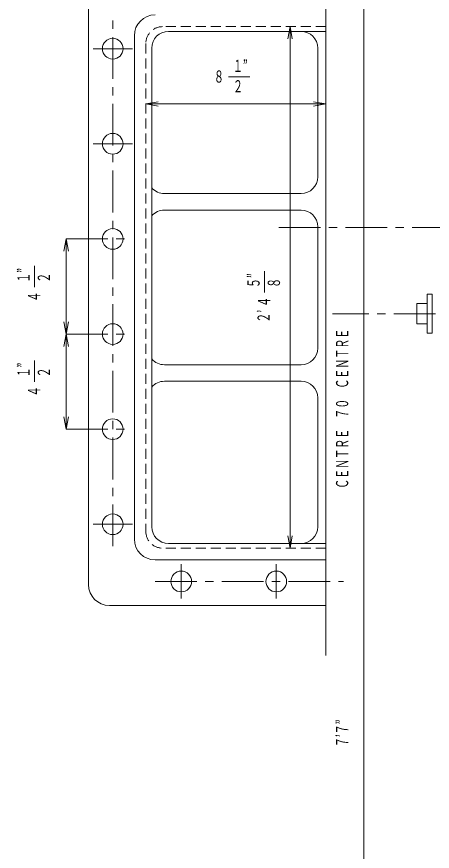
# Model space of a CAD drawing. Units: millimetres, scale not verified. Extents: x -5945 to 5945, y -4205 to 4205.
# Drawn here: x -3638 to -3140, y 650 to 1650 of the extents above; entities that cross this region are included whole.
import ezdxf
from ezdxf.enums import TextEntityAlignment as Align

# ---------------------------------------------------------------- set-up
doc = ezdxf.new("R2010")
doc.units = ezdxf.units.MM
doc.header["$LTSCALE"] = 10
doc.linetypes.add('CHAIN1', pattern=[8, 5, -1, 1, -1])
doc.linetypes.add('DASHED1', pattern=[1.8, 1.2, -0.6])
for name, color, linetype, lineweight in [('0-0_0', 3, 'Continuous', 18), ('0-1_芯', 4, 'CHAIN1', 18), ('0-2_寸法', 2, 'Continuous', 18)]:
    doc.layers.add(name, color=color, linetype=linetype, lineweight=lineweight)
doc.styles.add('ＭＳ ゴシック', font='')
doc.styles.get('ＭＳ ゴシック').set_extended_font_data('MS Gothic')

msp = doc.modelspace()

# ---------------------------------------------------------------- linework, layer by layer
at = {"layer": '0-0_0'}
for p, q in [((-3267.05, 1766.45), (-3267.05, 884.27)), ((-3551.74, 1706.55), (-3551.74, 969.17)), ((-3267.05, 1632.22), (-3455.99, 1632.22)), ((-3496.81, 1626.96), (-3496.81, 1023.75)), ((-3475.99, 1612.22), (-3475.99, 1038.5)), ((-3276.96, 1612.22), (-3276.96, 1457.85)), ((-3296.96, 1437.85), (-3460.8, 1437.85)), ((-3296.96, 1418.03), (-3460.8, 1418.03)), ((-3276.96, 1398.03), (-3276.96, 1252.69)), ((-3145.8, 1317.08), (-3145.8, 1270.54)), ((-3145.8, 1317.08), (-3139.57, 1317.08)), ((-3139.57, 1317.08), (-3139.57, 1270.54)), ((-3158.31, 1306.01), (-3158.31, 1281.61)), ((-3158.31, 1306.01), (-3145.8, 1306.01)), ((-3158.31, 1281.61), (-3145.8, 1281.61)), ((-3145.8, 1270.54), (-3139.57, 1270.54)), ((-3296.96, 1232.69), (-3460.8, 1232.69)), ((-3296.96, 1212.87), (-3460.8, 1212.87)), ((-3276.96, 1038.5), (-3276.96, 1192.87)), ((-3267.05, 1018.5), (-3455.99, 1018.5)), ((-3267.05, 998.75), (-3471.81, 998.75)), ((-3267.05, 944.17), (-3526.74, 944.17))]:
    msp.add_line(p, q, dxfattribs=at)
at = {"layer": '0-0_0', "color": 1, "linetype": 'DASHED1'}
for p, q in [((-3267.05, 1637.86), (-3463.05, 1637.86)), ((-3483.05, 1617.86), (-3483.05, 1032.86)), ((-3267.05, 1012.86), (-3463.05, 1012.86))]:
    msp.add_line(p, q, dxfattribs=at)
at = {"layer": '0-0_0'}
for centre in [(-3522.76, 1611.46), (-3522.76, 1497.46), (-3522.76, 1383.46), (-3522.76, 1269.46), (-3522.76, 1155.46), (-3522.76, 1041.46), (-3440.61, 972.93), (-3326.61, 972.93)]:
    msp.add_circle(centre, 12.41, dxfattribs=at)
for centre, radius, start, end in [((-3471.81, 1626.96), 25, 90, 180), ((-3455.99, 1612.22), 20, 90, 180), ((-3296.96, 1612.22), 20, 0, 90), ((-3296.96, 1457.85), 20, 270, 0), ((-3460.8, 1457.85), 20, 220.59961, 270), ((-3460.8, 1398.03), 20, 90, 139.40039), ((-3296.96, 1398.03), 20, 0, 90), ((-3296.96, 1252.69), 20, 270, 0), ((-3460.8, 1252.69), 20, 220.59961, 270), ((-3460.8, 1192.87), 20, 90, 139.40039), ((-3296.96, 1192.87), 20, 0, 90), ((-3455.99, 1038.5), 20, 180, 270), ((-3296.96, 1038.5), 20, 270, 0), ((-3471.81, 1023.75), 25, 180, 270), ((-3526.74, 969.17), 25, 180, 270)]:
    msp.add_arc(centre, radius, start, end, dxfattribs=at)
at = {"layer": '0-0_0', "color": 1, "linetype": 'DASHED1'}
for centre, start, end in [((-3463.05, 1617.86), 90, 180), ((-3463.05, 1032.86), 180, 270)]:
    msp.add_arc(centre, 20, start, end, dxfattribs=at)
at = {"layer": '0-1_芯'}
for p, q in [((-3522.76, 1015.31), (-3522.76, 1649.17)), ((-3546.32, 1611.46), (-3499.19, 1611.46)), ((-3546.32, 1497.46), (-3499.19, 1497.46)), ((-3323.77, 1397.06), (3217.37, 1397.06)), ((-3578.55, 1383.46), (-3499.19, 1383.46)), ((-2735.56, 1293.81), (-3259.23, 1293.81)), ((-3578.55, 1269.46), (-3499.19, 1269.46)), ((-3578.55, 1155.46), (-3499.19, 1155.46)), ((-3546.32, 1041.46), (-3499.19, 1041.46)), ((-3440.61, 993.48), (-3440.61, 952.38)), ((-3326.61, 993.48), (-3326.61, 952.38)), ((-3472, 972.93), (-3245.88, 972.93))]:
    msp.add_line(p, q, dxfattribs=at)
at = {"layer": '0-2_寸法'}
for p, q in [((-3310.12, 1637.86), (-3312.73, 1623.09)), ((-3310.12, 1637.86), (-3307.52, 1623.09)), ((-3310.12, 1012.86), (-3310.12, 1637.86)), ((-3384.04, 1577.56), (-3358.39, 1577.56)), ((-3483.05, 1545.2), (-3468.27, 1542.59)), ((-3267.05, 1545.2), (-3281.82, 1547.8)), ((-3267.05, 1545.2), (-3281.82, 1542.59)), ((-3578.55, 1383.46), (-3581.16, 1368.69)), ((-3578.55, 1269.46), (-3578.55, 1383.46)), ((-3578.55, 1383.46), (-3575.95, 1368.69)), ((-3616.43, 1325.53), (-3616.43, 1351.18)), ((-3340.71, 1319.3), (-3340.71, 1344.95)), ((-3578.55, 1269.46), (-3581.16, 1284.24)), ((-3578.55, 1269.46), (-3575.95, 1284.24)), ((-3578.55, 1269.46), (-3581.16, 1254.69)), ((-3578.55, 1155.46), (-3578.55, 1269.46)), ((-3578.55, 1269.46), (-3575.95, 1254.69)), ((-3616.43, 1212.07), (-3616.43, 1237.71)), ((-3578.55, 1155.46), (-3581.16, 1170.24)), ((-3578.55, 1155.46), (-3575.95, 1170.24)), ((-3310.12, 1012.86), (-3312.73, 1027.63)), ((-3310.12, 1012.86), (-3307.52, 1027.63))]:
    msp.add_line(p, q, dxfattribs=at)
for points in [[(-3221.87, -43.94), (-3221.87, 2267.06), (-3224.48, 2252.28)], [(-3267.05, 1545.2), (-3483.05, 1545.2), (-3468.27, 1547.8)]]:
    msp.add_lwpolyline(points, dxfattribs=at)

# ---------------------------------------------------------------- texts
at = {"layer": '0-2_寸法', "style": 'ＭＳ ゴシック', "width": 0.6}
for s, p in [('１”', (-3378.72, 1579.05)), ('８', (-3401.39, 1566.38)), ('２', (-3378.56, 1554.66))]:
    msp.add_text(s, height=14.66, dxfattribs=at).set_placement(p, align=Align.BOTTOM_LEFT)
for s, p in [('１”', (-3617.92, 1330.85)), ('５”', (-3342.2, 1324.62)), ('２', (-3593.53, 1331.01)), ('８', (-3317.81, 1324.78)), ('４', (-3605.25, 1308.18)), ('４', (-3329.53, 1301.95)), ('２’', (-3330.07, 1283.09)), ('ＣＥＮＴＲＥ\u3000７０\u3000ＣＥＮＴＲＥ\u3000', (-3235.96, 1083.96)), ('１”', (-3617.92, 1217.38)), ('２', (-3593.53, 1217.54)), ('４', (-3605.25, 1194.71)), ('７’７”', (-3235.96, 774.42))]:
    msp.add_text(s, height=14.66, rotation=90, dxfattribs=at).set_placement(p, align=Align.BOTTOM_LEFT)

doc.saveas('drawing.dxf')
